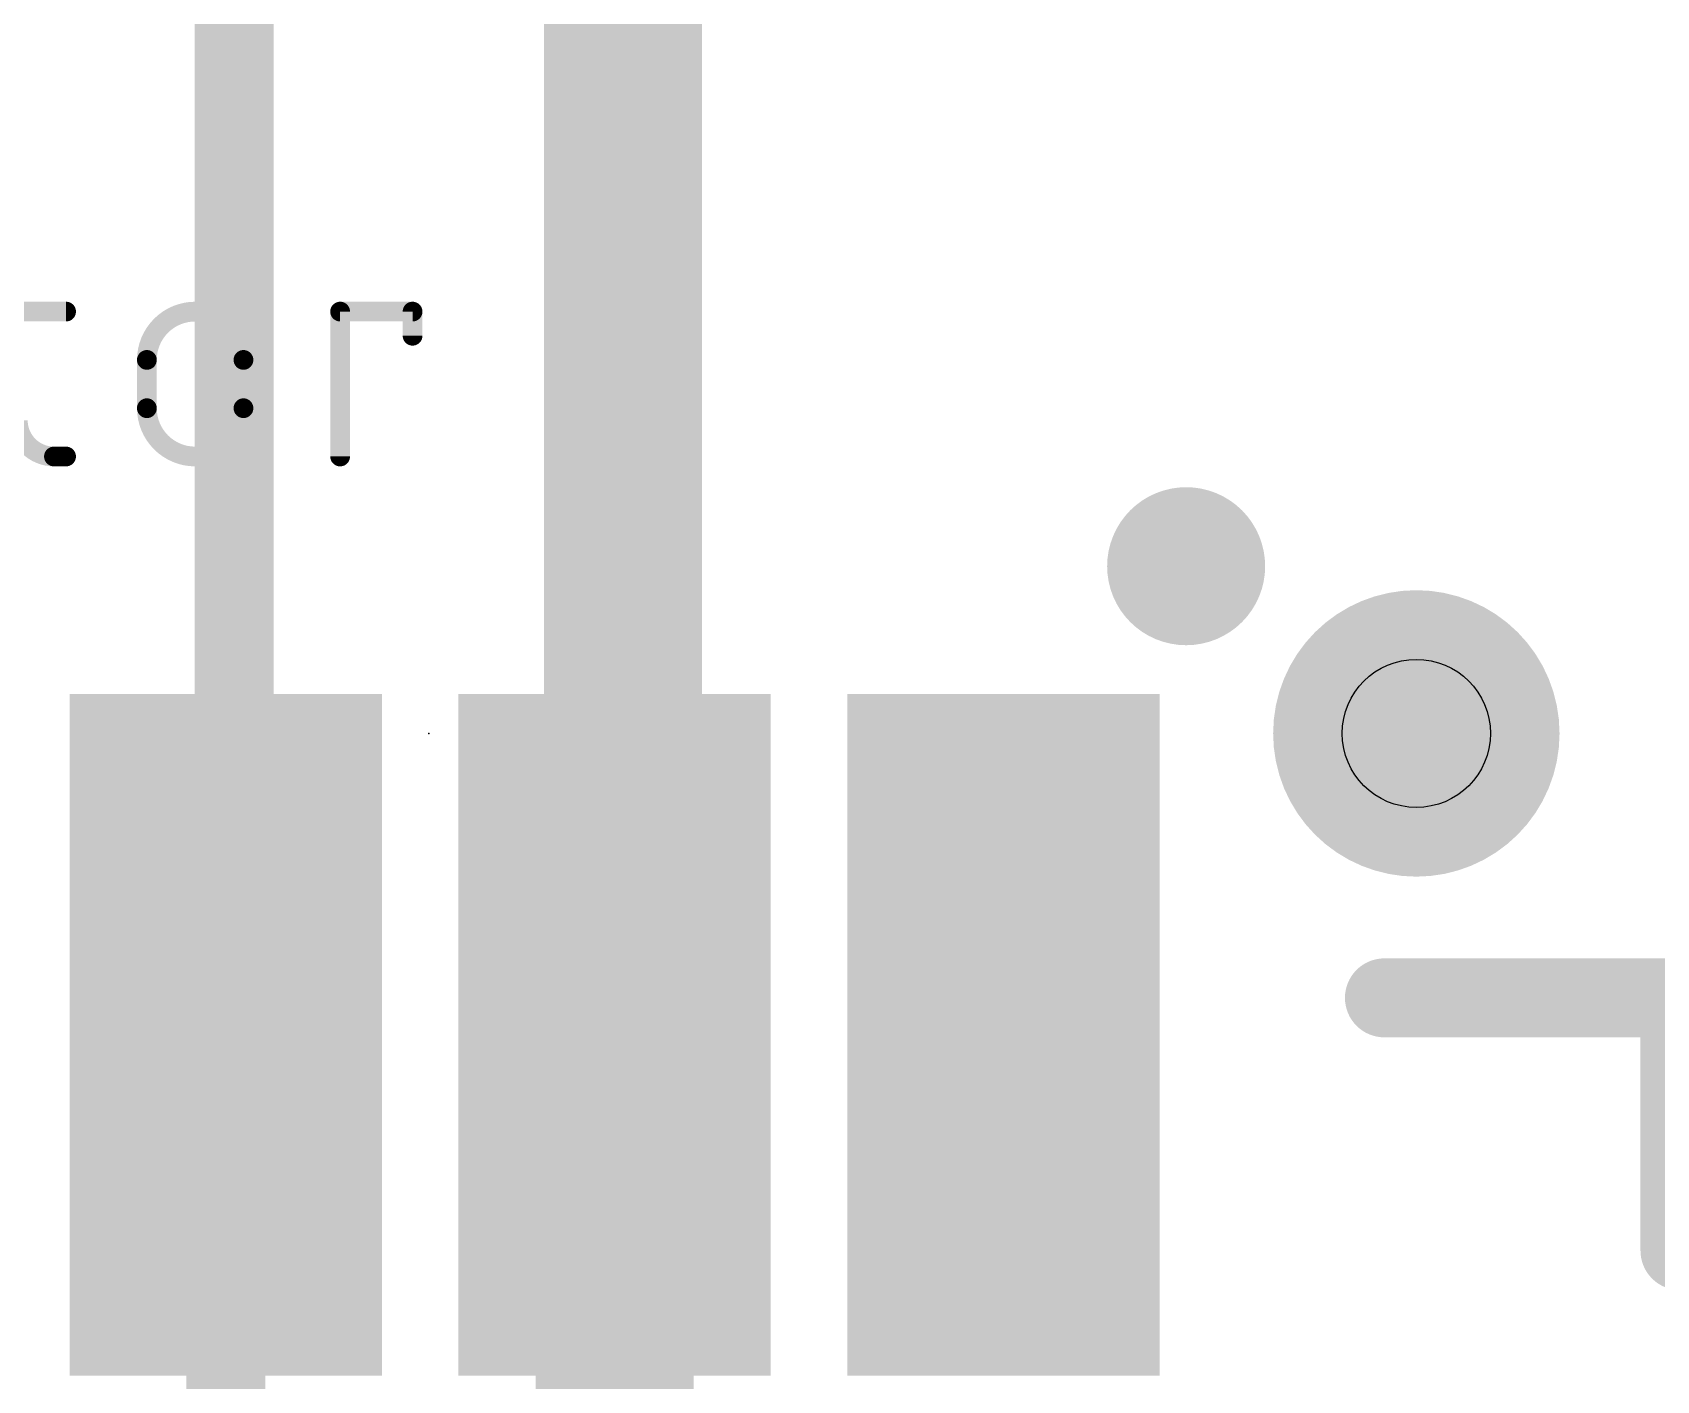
# Model space of a CAD drawing. Extents: x -33 to 53.6, y -8.2 to 46.5.
# Drawn here: x 7.871 to 12.048, y 30.086 to 33.552 of the extents above; entities that cross this region are included whole.
import ezdxf

# ---------------------------------------------------------------- set-up
doc = ezdxf.new("R2010")
doc.units = 0
for name, color, linetype in [('1', 12, 'CONTINUOUS'), ('18', 110, 'CONTINUOUS'), ('21', 253, 'CONTINUOUS'), ('23', 53, 'CONTINUOUS'), ('27', 253, 'CONTINUOUS'), ('29', 253, 'CONTINUOUS'), ('31', 253, 'CONTINUOUS'), ('44', 253, 'CONTINUOUS')]:
    doc.layers.add(name, color=color, linetype=linetype)

# ---------------------------------------------------------------- blocks, each defined once
blk = doc.blocks.new('RECT')
blk.add_solid([(-0.5, -0.5), (0.5, -0.5), (-0.5, 0.5), (0.5, 0.5)])
blk = doc.blocks.new('ROUNDV')
at = {"const_width": 0.5}
blk.add_lwpolyline([(0, -0.25, 1), (0, 0.25, 1), (0, -0.25)], format="xyb", dxfattribs=at)

msp = doc.modelspace()

# ---------------------------------------------------------------- linework, layer by layer
at = {"layer": '1'}
for points, const_width in [([(9.39, 38.1), (9.39, 30.997)], 0.4064), ([(8.39, 38.1), (8.39, 30.997)], 0.2032), ([(9.368, 30.975), (9.368, 28.351)], 0.4064), ([(8.39, 30.997), (8.368, 30.975)], 0.2032), ([(8.368, 30.975), (8.368, 28.7355)], 0.2032), ([(9.39, 30.997), (9.368, 30.975)], 0.2032)]:
    msp.add_lwpolyline(points, dxfattribs=dict(at, const_width=const_width))
for points, const_width in [([(9.4696, 30.975, 1), (9.2664, 30.975)], 0.2032), ([(8.4188, 30.975, 1), (8.3172, 30.975)], 0.1016), ([(8.4259, 30.9611, 1), (8.3541, 31.0329)], 0.1016), ([(9.2884, 30.997, 1), (9.4916, 30.997)], 0.2032), ([(9.4259, 30.9611, 1), (9.3541, 31.0329)], 0.1016), ([(8.3321, 31.0109, 1), (8.4039, 30.9391)], 0.1016), ([(8.3392, 30.997, 1), (8.4408, 30.997)], 0.1016), ([(9.3321, 31.0109, 1), (9.4039, 30.9391)], 0.1016)]:
    msp.add_lwpolyline(points, format="xyb", dxfattribs=dict(at, const_width=const_width))
at = {"layer": '21'}
for points, const_width in [([(10.838, 32.0784, 1), (10.838, 32.2816, 1), (10.838, 32.0784)], 0.2032), ([(11.348, 31.1208, 1), (11.348, 31.0192)], 0.1016), ([(12.1588, 31.07, 1), (12.0572, 31.07)], 0.1016), ([(12.0572, 30.42, 1), (12.1588, 30.42)], 0.1016)]:
    msp.add_lwpolyline(points, format="xyb", dxfattribs=dict(at, const_width=const_width))
at = {"layer": '21', "const_width": 0.2032}
for points in [[(12.108, 31.07), (11.348, 31.07)], [(12.108, 30.42), (12.108, 31.07)]]:
    msp.add_lwpolyline(points, dxfattribs=at)
at = {"layer": '23'}
msp.add_point((8.89, 31.75), dxfattribs=at)
at = {"layer": '27', "const_width": 0.0508}
for points in [[(7.7712, 32.8347), (7.9575, 32.8347)], [(8.6623, 32.4621), (8.6623, 32.8347)], [(8.6623, 32.8347), (8.8486, 32.8347)], [(8.8486, 32.8347), (8.8486, 32.7726)], [(8.1653, 32.5863), (8.1653, 32.7105)], [(8.4137, 32.7105), (8.4137, 32.5863)], [(7.9264, 32.4621), (7.9575, 32.4621)]]:
    msp.add_lwpolyline(points, dxfattribs=at)
at = {"layer": '27'}
for points, const_width in [([(7.9575, 32.822, 1), (7.9575, 32.8474)], 0.0254), ([(8.4137, 32.7105, 1), (8.1653, 32.7105)], 0.0508), ([(8.675, 32.8347, 1), (8.6496, 32.8347)], 0.0254), ([(8.6623, 32.8474, 1), (8.6623, 32.822)], 0.0254), ([(8.8613, 32.8347, 1), (8.8359, 32.8347)], 0.0254), ([(8.8486, 32.822, 1), (8.8486, 32.8474)], 0.0254), ([(8.8359, 32.7726, 1), (8.8613, 32.7726)], 0.0254), ([(8.178, 32.7105, 1), (8.1526, 32.7105)], 0.0254), ([(8.1526, 32.7105, 1), (8.178, 32.7105)], 0.0254), ([(8.4264, 32.7105, 1), (8.401, 32.7105)], 0.0254), ([(8.401, 32.7105, 1), (8.4264, 32.7105)], 0.0254), ([(7.8333, 32.5553, 0.4142), (7.9264, 32.4621)], 0.0508), ([(8.1653, 32.5863, 1), (8.4137, 32.5863)], 0.0508), ([(8.178, 32.5863, 1), (8.1526, 32.5863)], 0.0254), ([(8.1526, 32.5863, 1), (8.178, 32.5863)], 0.0254), ([(8.4264, 32.5863, 1), (8.401, 32.5863)], 0.0254), ([(8.401, 32.5863, 1), (8.4264, 32.5863)], 0.0254), ([(7.9264, 32.4748, 1), (7.9264, 32.4494)], 0.0254), ([(7.9264, 32.4494, 1), (7.9264, 32.4748)], 0.0254), ([(7.9575, 32.4494, 1), (7.9575, 32.4748)], 0.0254), ([(8.6496, 32.4621, 1), (8.675, 32.4621)], 0.0254)]:
    msp.add_lwpolyline(points, format="xyb", dxfattribs=dict(at, const_width=const_width))
at = {"layer": '44'}
msp.add_circle((11.43, 31.75), 0.1905, dxfattribs=at)

# ---------------------------------------------------------------- block references
at = {"layer": '1', "xscale": 0.6, "yscale": 1.55, "rotation": 180}
for p in [(8.368, 30.975), (9.368, 30.975), (10.368, 30.975)]:
    msp.add_blockref('RECT', p, dxfattribs=at)
at = {"layer": '18', "xscale": 0.7366, "yscale": 0.7366}
msp.add_blockref('ROUNDV', (11.43, 31.75), dxfattribs=at)
msp.add_blockref('ROUNDV', (11.43, 31.75), dxfattribs=at)
at = {"layer": '29', "xscale": 0.8032, "yscale": 1.7532, "rotation": 180}
for p in [(8.368, 30.975), (9.368, 30.975), (10.368, 30.975)]:
    msp.add_blockref('RECT', p, dxfattribs=at)
at = {"layer": '31', "xscale": 0.6, "yscale": 1.55, "rotation": 180}
for p in [(8.368, 30.975), (9.368, 30.975), (10.368, 30.975)]:
    msp.add_blockref('RECT', p, dxfattribs=at)

doc.saveas('drawing.dxf')
